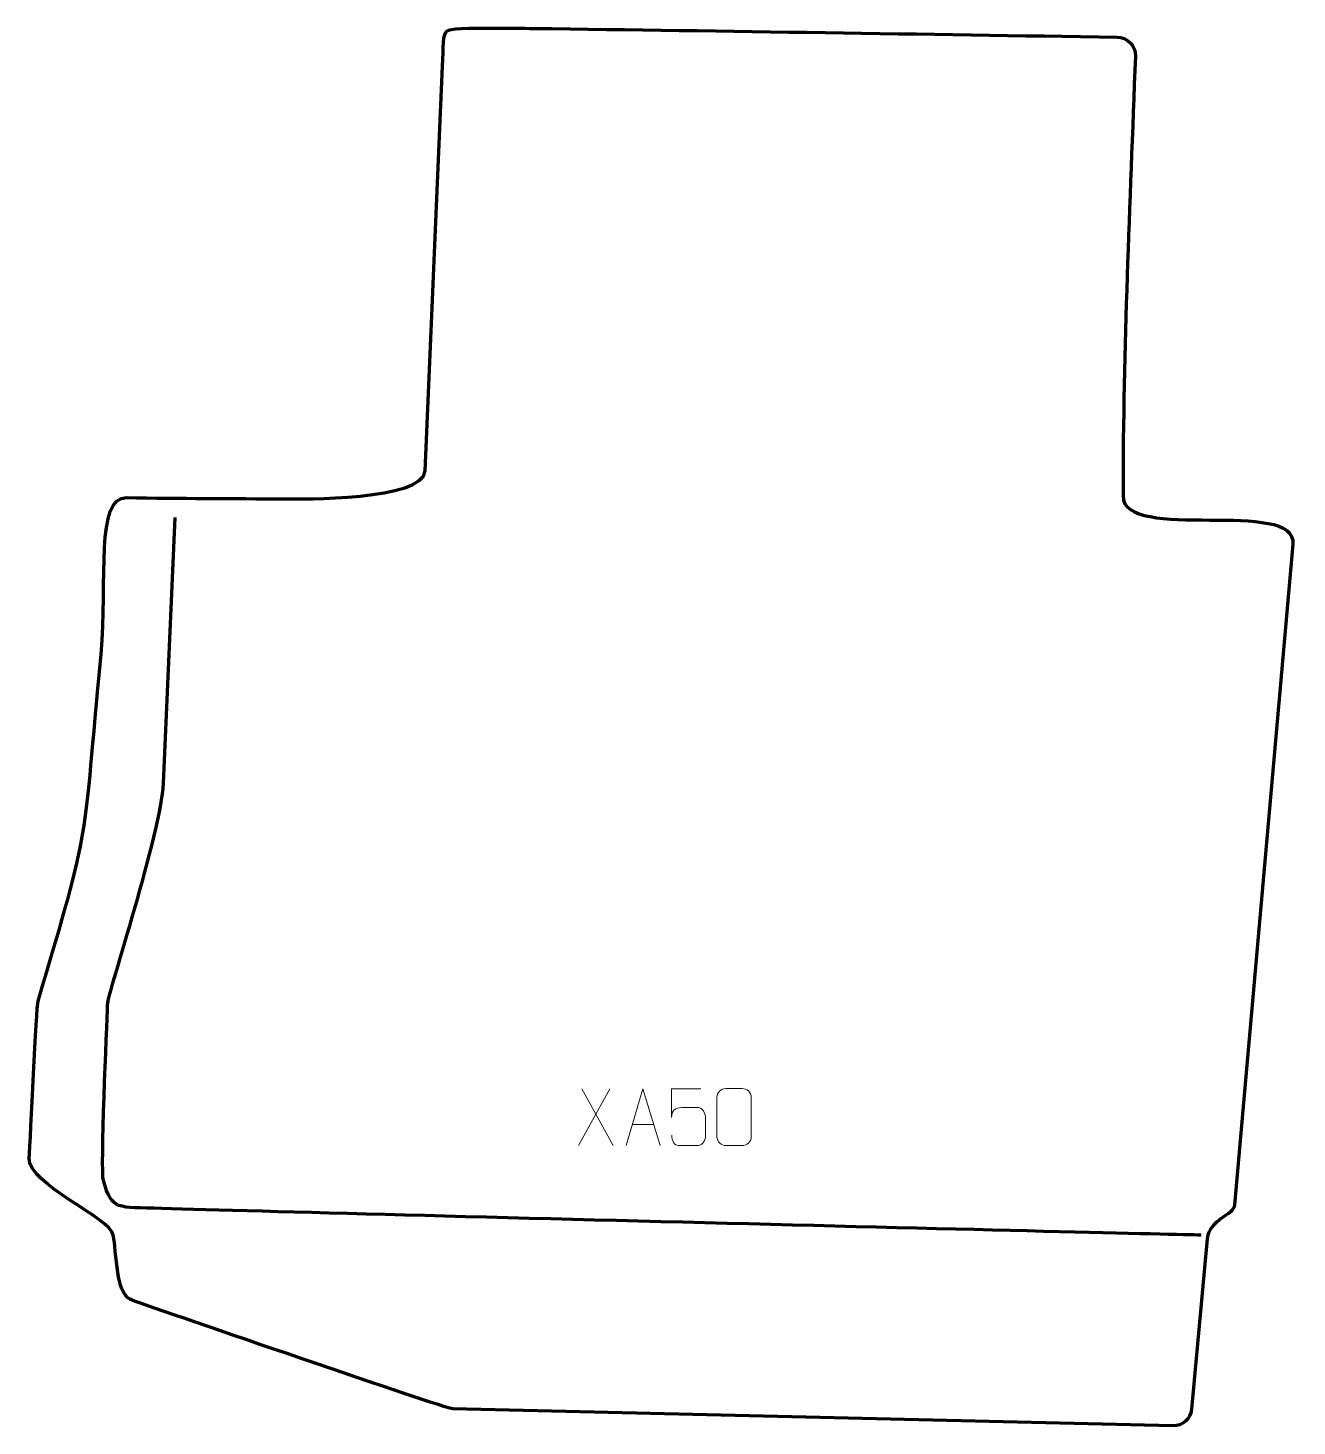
# Model space of a CAD drawing. Header units: millimetres. Extents: x 756 to 1314, y 117 to 731.
import ezdxf

# ---------------------------------------------------------------- set-up
doc = ezdxf.new("R2010")
doc.units = ezdxf.units.MM
doc.header["$MEASUREMENT"] = 0
doc.layers.add('layer 1', color=7, linetype='Continuous')
doc.layers.add('layer 2', color=7, linetype='Continuous')

msp = doc.modelspace()

# ---------------------------------------------------------------- linework, layer by layer
at = {"layer": 'layer 1', "color": 250, "lineweight": 9}
for points in [[(1011.7592, 265.31), (1011.7592, 265.31), (998.0186, 240.4142), (998.0186, 240.4142)], [(999.4732, 265.31), (999.4732, 265.31), (1013.2138, 240.3565), (1013.2138, 240.3565)], [(1021.5957, 249.6059), (1021.5957, 249.6059), (1031.0914, 249.6059), (1031.0914, 249.6059)]]:
    msp.add_open_spline(points, degree=3, dxfattribs=at)
for points, knots in [([(1018.8731, 240.3565), (1018.8731, 240.3565), (1026.2441, 265.31), (1026.2441, 265.31), (1026.2441, 265.31), (1026.2441, 265.31), (1033.814, 240.3565), (1033.814, 240.3565)], [0, 0, 0, 0, 0.33333333, 0.33333333, 0.33333333, 0.33333333, 1, 1, 1, 1]), ([(1051.7376, 265.288), (1051.7376, 265.288), (1038.8859, 265.288), (1038.8859, 265.288), (1038.8859, 265.288), (1038.8862, 261.0574), (1038.8862, 256.8265), (1038.8859, 252.5953), (1038.8859, 252.5953), (1038.8856, 255.9054), (1040.5166, 256.9772), (1043.3286, 257.0377), (1043.3286, 257.0377), (1045.7682, 257.038), (1048.2077, 257.038), (1050.6469, 257.0377), (1050.6469, 257.0377), (1052.2967, 257.0445), (1053.7716, 254.664), (1053.8001, 252.5953), (1053.8001, 252.5953), (1053.7998, 250.008), (1053.7998, 247.4204), (1053.8001, 244.8327), (1053.8001, 244.8327), (1053.8463, 242.8733), (1052.3469, 240.437), (1050.721, 240.3785), (1050.721, 240.3785), (1048.7645, 240.3788), (1043.8695, 240.3788), (1041.9125, 240.3785), (1041.9125, 240.3785), (1040.067, 240.3697), (1038.9599, 242.3345), (1038.9391, 244.8856)], [0, 0, 0, 0, 0.1, 0.1, 0.1, 0.1, 0.2, 0.2, 0.2, 0.2, 0.3, 0.3, 0.3, 0.3, 0.4, 0.4, 0.4, 0.4, 0.5, 0.5, 0.5, 0.5, 0.6, 0.6, 0.6, 0.6, 0.7, 0.7, 0.7, 0.7, 0.8, 0.8, 0.8, 0.8, 1, 1, 1, 1]), ([(1062.7628, 265.3325), (1065.1289, 265.3325), (1067.4954, 265.3325), (1069.8619, 265.3325), (1069.8619, 265.3325), (1071.8424, 265.3681), (1073.8684, 263.8738), (1073.8955, 261.4317), (1073.8955, 261.4317), (1073.8951, 255.6743), (1073.8951, 249.9165), (1073.8955, 244.1583), (1073.8955, 244.1583), (1073.7534, 241.8307), (1072.047, 240.3484), (1069.8619, 240.3376), (1069.8619, 240.3376), (1067.4895, 240.338), (1065.1171, 240.338), (1062.7451, 240.3376), (1062.7451, 240.3376), (1060.7866, 240.232), (1058.7802, 242.1199), (1058.7916, 244.1409), (1058.7916, 244.1409), (1058.792, 249.9215), (1058.792, 255.7018), (1058.7916, 261.4816), (1058.7916, 261.4816), (1058.7959, 263.6236), (1060.573, 265.3461), (1062.7628, 265.3325)], [0, 0, 0, 0, 0.11111111, 0.11111111, 0.11111111, 0.11111111, 0.22222222, 0.22222222, 0.22222222, 0.22222222, 0.33333333, 0.33333333, 0.33333333, 0.33333333, 0.44444444, 0.44444444, 0.44444444, 0.44444444, 0.55555556, 0.55555556, 0.55555556, 0.55555556, 0.66666667, 0.66666667, 0.66666667, 0.66666667, 0.77777778, 0.77777778, 0.77777778, 0.77777778, 1, 1, 1, 1])]:
    msp.add_open_spline(points, degree=3, knots=knots, dxfattribs=at)
at = {"layer": 'layer 2', "color": 230, "lineweight": 200}
msp.add_open_spline([(1234.5742, 727.4037), (1149.1623, 728.6622), (1063.4461, 730.1732), (978.3041, 731.2052), (978.3041, 731.2052), (973.3625, 731.265), (968.423, 731.4132), (963.4853, 731.3799), (963.4853, 731.3799), (948.2186, 731.2769), (941.5274, 731.3413), (940.1296, 730.0479), (940.1296, 730.0479), (938.1603, 728.2257), (938.6616, 723.567), (938.2718, 714.5872), (938.2718, 714.5872), (938.2718, 714.5872), (930.557, 536.8417), (930.557, 536.8417), (930.557, 536.8417), (929.9869, 523.7072), (875.5179, 524.4778), (869.2304, 524.5055), (869.2304, 524.5055), (845.8793, 524.6087), (822.8828, 524.6828), (799.5365, 525.026), (799.5365, 525.026), (785.4224, 525.2335), (791.3161, 488.9308), (788.218, 456.1802), (788.218, 456.1802), (780.1225, 370.6032), (784.205, 383.2382), (760.5632, 303.7938), (760.5632, 303.7938), (759.8339, 301.3431), (757.1517, 243.6886), (756.6948, 234.6652), (756.6948, 234.6652), (756.1184, 223.2806), (792.5242, 208.4767), (793.6099, 200.975), (793.6099, 200.975), (795.4573, 188.211), (795.0611, 174.6202), (802.1802, 172.1913), (802.1802, 172.1913), (816.3206, 167.367), (939.5169, 124.7114), (942.7106, 124.6363), (942.7106, 124.6363), (942.7106, 124.6363), (1259.1112, 117.1841), (1259.1112, 117.1841), (1259.1112, 117.1841), (1263.3227, 117.085), (1266.8761, 120.248), (1267.2653, 124.4427), (1267.2653, 124.4427), (1267.2653, 124.4427), (1274.2205, 199.3911), (1274.2205, 199.3911), (1274.2205, 199.3911), (1275.0265, 208.0778), (1285.7149, 209.2895), (1286.1613, 214.3443), (1286.1613, 214.3443), (1286.1613, 214.3443), (1311.802, 504.59), (1311.802, 504.59), (1311.802, 504.59), (1313.6302, 525.2856), (1237.1794, 505.1281), (1237.1794, 525.7928), (1237.1794, 525.7928), (1237.1794, 592.2132), (1240.1785, 652.345), (1242.5978, 719.0986), (1242.5978, 719.0986), (1242.7611, 723.6069), (1239.0852, 727.3372), (1234.5742, 727.4037)], degree=3, knots=[0, 0, 0, 0, 0.04545455, 0.04545455, 0.04545455, 0.04545455, 0.09090909, 0.09090909, 0.09090909, 0.09090909, 0.13636364, 0.13636364, 0.13636364, 0.13636364, 0.18181818, 0.18181818, 0.18181818, 0.18181818, 0.22727273, 0.22727273, 0.22727273, 0.22727273, 0.27272727, 0.27272727, 0.27272727, 0.27272727, 0.31818182, 0.31818182, 0.31818182, 0.31818182, 0.36363636, 0.36363636, 0.36363636, 0.36363636, 0.40909091, 0.40909091, 0.40909091, 0.40909091, 0.45454545, 0.45454545, 0.45454545, 0.45454545, 0.5, 0.5, 0.5, 0.5, 0.54545455, 0.54545455, 0.54545455, 0.54545455, 0.59090909, 0.59090909, 0.59090909, 0.59090909, 0.63636364, 0.63636364, 0.63636364, 0.63636364, 0.68181818, 0.68181818, 0.68181818, 0.68181818, 0.72727273, 0.72727273, 0.72727273, 0.72727273, 0.77272727, 0.77272727, 0.77272727, 0.77272727, 0.81818182, 0.81818182, 0.81818182, 0.81818182, 0.86363636, 0.86363636, 0.86363636, 0.86363636, 0.90909091, 0.90909091, 0.90909091, 0.90909091, 1, 1, 1, 1], dxfattribs=at)
at = {"layer": 'layer 2', "color": 142, "lineweight": 200}
msp.add_open_spline([(1271.5653, 200.9812), (1264.2908, 200.9812), (901.1089, 210.1185), (814.9825, 212.6804), (814.9825, 212.6804), (794.8909, 213.278), (793.1621, 211.6854), (789.2763, 224.9151), (789.2763, 224.9151), (787.8934, 229.6236), (790.8372, 292.6256), (791.0816, 302.1579), (791.0816, 302.1579), (791.2154, 307.3781), (814.6901, 377.7928), (815.6349, 399.5246), (815.6349, 399.5246), (815.6349, 399.5246), (820.7149, 516.3646), (820.7149, 516.3646)], degree=3, knots=[0, 0, 0, 0, 0.16666667, 0.16666667, 0.16666667, 0.16666667, 0.33333333, 0.33333333, 0.33333333, 0.33333333, 0.5, 0.5, 0.5, 0.5, 0.66666667, 0.66666667, 0.66666667, 0.66666667, 1, 1, 1, 1], dxfattribs=at)

doc.saveas('drawing.dxf')
